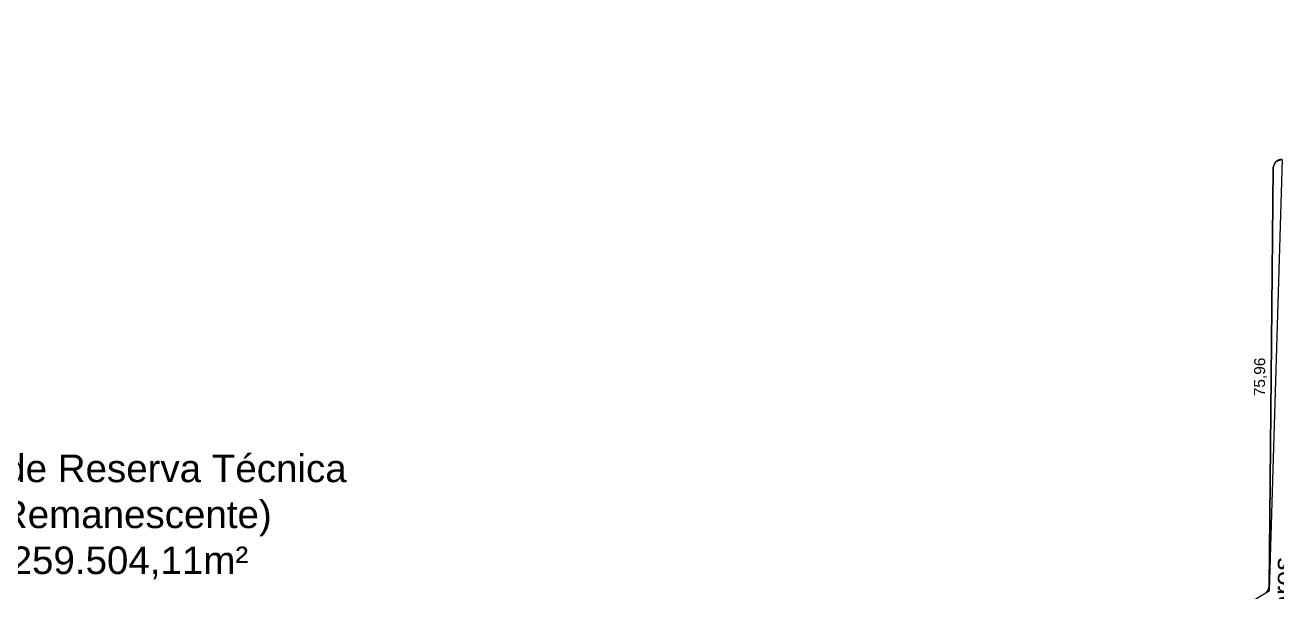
# Model space of a CAD drawing. Header units: metres. Extents: x 3808 to 8215, y 2374 to 6187.
# Drawn here: x 4530.9 to 4758, y 5107.6 to 5210.4 of the extents above; entities that cross this region are included whole.
import ezdxf

# ---------------------------------------------------------------- set-up
doc = ezdxf.new("R2010")
doc.units = ezdxf.units.M
for name, color, linetype in [('0 - RUAS', 7, 'Continuous'), ('Calçada', 8, 'Continuous'), ('Nome das Ruas', 7, 'Continuous'), ('PDF_REGIAO_POLILINHAS', 7, 'Continuous')]:
    doc.layers.add(name, color=color, linetype=linetype)
doc.styles.add('Arial', font='arial.ttf')
doc.styles.get("Standard").update_dxf_attribs({"font": 'arial.ttf'})
doc.dimstyles.new('COTA 2', dxfattribs={"dimtxt": 1.9, "dimasz": 2.5, "dimexe": 1.25, "dimexo": 0.625, "dimtad": 1, "dimlfac": 1, "dimzin": 1, "dimtxsty": 'Arial', "dimcen": 2.5, "dimse1": 1, "dimse2": 1, "dimsd1": 1, "dimsd2": 1, "dimclrt": 7, "dimadec": 0, "dimazin": 0, "dimtfac": 1, "dimtmove": 0, "dimatfit": 3, "dimfxl": 1, "dimtolj": 1, "dimtzin": 0, "dimarcsym": 0})

# ---------------------------------------------------------------- blocks, each defined once
blk = doc.blocks.new('*D7855')
at = {"layer": 'Defpoints', "color": 0, "linetype": 'Continuous', "transparency": 16777216}
for p in [(4757.35, 5184.57), (4756.47, 5108.62), (4756.56, 5108.61)]:
    blk.add_point(p, dxfattribs=at)
at = {"layer": 'Calçada', "color": 7, "linetype": 'Continuous', "lineweight": 5, "transparency": 16777216, "insert": (4755.03, 5146.61), "char_height": 2, "attachment_point": 5, "rotation": 89.411, "style": 'Arial'}
blk.add_mtext('\\A1;75,96', dxfattribs=at)

msp = doc.modelspace()

# ---------------------------------------------------------------- linework, layer by layer
at = {"layer": 'Calçada', "linetype": 'Continuous', "lineweight": 5}
for p, q in [((4757.346, 5184.575), (4756.565, 5108.614)), ((4756.565, 5108.614), (4757.346, 5184.575)), ((4757.346, 5184.575), (4757.814, 5185.648)), ((4757.814, 5185.648), (4758.911, 5186.058)), ((4755.835, 5107.343), (4756.366, 5107.883)), ((4756.366, 5107.883), (4756.565, 5108.614))]:
    msp.add_line(p, q, dxfattribs=at)
msp.add_arc((4758.846, 5184.559), 1.5, 87.49632, 179.41104, dxfattribs=at)
at = {"layer": 'PDF_REGIAO_POLILINHAS', "lineweight": 5}
msp.add_lwpolyline([(4758.959, 5186.071), (4756.573, 5107.763), (4695.177, 5071.021), (4688.55, 5063.704), (4635.532, 5057.872), (4626.678, 5053.79), (4561.2, 5056.335), (4561.041, 5025.054), (4534.532, 5027.599), (4531.298, 5000.612), (4530.608, 4996.318), (4380.248, 4999.34), (4378.764, 5098.855), (4384.861, 5097.795), (4395.146, 5130.879), (4403.947, 5135.491), (4431.305, 5139.945), (4445.726, 5146.254), (4455.11, 5151.238), (4466.668, 5163.379), (4473.295, 5181.034), (4478.809, 5200.916), (4484.376, 5220.745)], dxfattribs=at)

# ---------------------------------------------------------------- texts
at = {"layer": '0 - RUAS', "lineweight": 5, "insert": (4505.028, 5132.527), "char_height": 5, "attachment_point": 1}
msp.add_mtext_dynamic_manual_height_columns('\\pxqc;Área de Reserva Técnica\\P(Remanescente)\\P259.504,11m²', width=89.68696, gutter_width=12.5, heights=[0], dxfattribs=at)
at = {"layer": 'Nome das Ruas', "lineweight": 5, "style": 'Arial'}
msp.add_text('Rua Governador Valadares', height=3.55, rotation=90, dxfattribs=at).set_placement((4760.885, 5053.582, 165.916))

# ---------------------------------------------------------------- dimensions: what is measured, and where the dimension line sits
at = {"layer": 'Calçada', "linetype": 'Continuous', "lineweight": 5}
dim = msp.add_aligned_dim(p1=(4757.3456, 5184.5746), p2=(4756.5648, 5108.6145), distance=-0.0957, dimstyle='COTA 2', override={"dimtxt": 2}, dxfattribs=at)
dim.commit()
dim.dimension.update_dxf_attribs({"geometry": '*D7855', "text_midpoint": (4755.0327, 5146.6143)})

doc.saveas('drawing.dxf')
